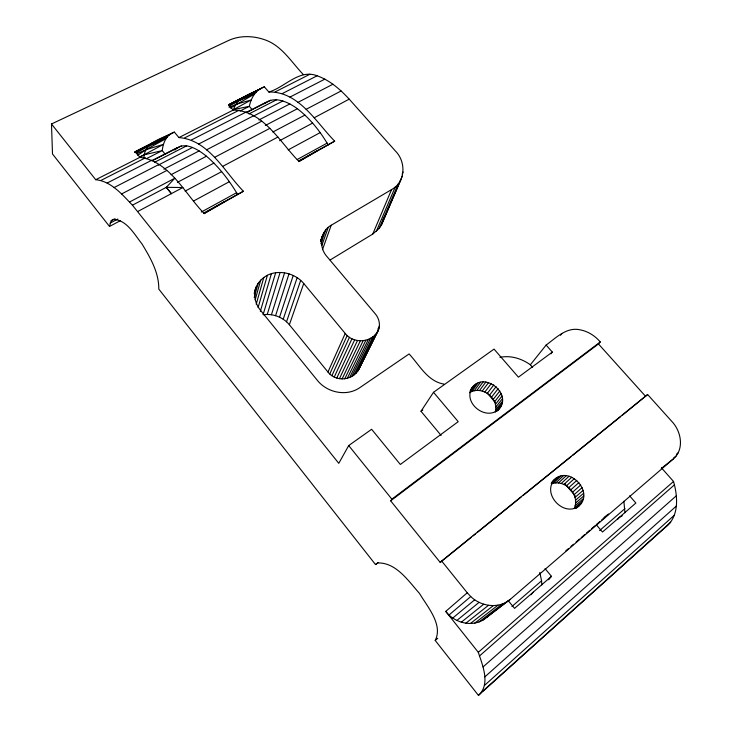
<?xml version="1.0" encoding="UTF-8"?>
<svg xmlns="http://www.w3.org/2000/svg" width="732" height="732" viewBox="0 0 732 732"><rect width="100%" height="100%" fill="white"/><g stroke="black" fill="none" stroke-linecap="round" stroke-linejoin="round"><path stroke-width="1.1" d="M378.051 330.919C371.71 342.851 353.419 344.132 345.22 333.444L303.743 283.476C296.972 275.452 286.047 271.371 275.662 272.762L263.072 314.751C272.789 313.333 283.083 317.148 289.369 324.743L327.954 372.03C335.677 382.26 352.943 380.631 358.817 369.376L378.051 330.919C380.786 325.328 379.24 318.475 375.296 313.872L327.25 256.905C318.658 247.873 319.756 231.376 331.221 225.246L391.565 189.597C405.848 182.03 406.187 161.534 395.289 150.883L349.21 99.149C340.206 89.368 329.83 80.291 317.121 75.789C299.178 68.716 284.794 87.41 268.845 92.022L264.353 86.852L228.64 104.813L233.142 110.102C263.2 110.532 279.963 142.237 298.5 161.003L298.812 161.562L334.68 141.148C316.297 122.528 298.857 91.28 268.845 92.022M624.936 512.739L623.884 501.264M497.623 410.679C515.044 394.813 482.544 368.965 470.987 389.351M501.932 403.799L495.289 412.052C499.334 398.281 481.665 384.913 469.56 392.709L475.773 384.181M120.249 220.744L109.507 226.453L111.154 220.817L112.948 219.426C126.526 219.38 134.413 234.496 141.953 243.866C150.252 257.545 159 272.606 158.789 289.085L375.516 564.564L377.63 562.972C396.039 562.24 408.502 581.08 419.5 593.451C427.223 606.471 443.308 624.689 435.201 640.436L478.444 695.4C490.742 684.31 482.617 665.47 478.307 652.313L445.751 611.394L467.245 592.783L441.652 561.005L647.61 394.53L671.875 421.476C681.163 431.203 684.585 448.981 673.559 458.735L510.277 599.343L486.533 617.497C474.446 628.074 454.938 623.682 445.751 611.394M171.526 193.788L166.292 187.346L132.428 205.189C122.235 194.602 111.301 181.289 95.718 179.715L51.487 123.983L228.604 40.461C239.657 35.429 252.522 35.639 263.904 39.482C281.5 45.036 291.254 61.991 303.322 74.554M143.911 157.966C144.048 143.289 159.878 139.08 170.684 133.956M575.755 508.383C598.474 494.933 567.767 461.261 551.974 482.123M582.452 501.237L574.327 508.145C580.229 494.914 565.104 478.627 551.525 483.889M383.175 220.085L383.568 218.054M478.444 695.4L665.269 527.424C679.342 516.755 677.914 496.671 673.522 481.464L661.444 467.84M254.224 293.797C255.569 282.817 264.746 273.997 275.662 272.762M254.224 297.467L258.186 283.22M255.166 299.873L260.72 280.082M256.2 304.247L263.822 277.41M258.103 307.522L267.418 275.259M260.327 311.375L271.398 273.704M267.235 314.44L280.1 272.469M256.301 286.734C253.052 294.511 255.084 303.652 260.327 310.057L317.386 380.402C327.149 392.59 346.273 396.799 359.522 387.85L409.087 353.949C419.381 364.893 427.552 381.418 443.949 384.09M271.435 314.742L284.583 272.835M275.58 315.666L288.994 273.832M279.542 317.166L293.23 275.452M283.22 319.225L297.165 277.638M286.532 321.769L300.696 280.338M289.369 324.743L303.743 283.476M320.799 241.267L323.773 232.813M320.845 241.606L321.604 239.456M320.881 243.674L325.749 229.903M321.833 245.403L328.247 227.359M322.455 249.694L331.221 225.246M358.817 369.376L378.938 328.586M330.132 259.988L372.762 234.048L379.185 228.402L381.445 224.916L402.252 176.229M372.762 234.048L391.565 189.597M376.275 231.477L395.262 186.953M402.152 174.115L403.048 172.02M379.185 228.402L398.318 183.787M381.445 224.916L400.669 180.182M327.954 372.03L345.22 333.444M329.793 373.97L347.188 335.503M331.916 375.644L349.457 337.278M252.128 109.58L249.328 106.314L233.59 109.59C236.884 97.338 250.234 94.08 260.144 88.975M334.259 377.017L351.973 338.742M336.784 378.051L354.663 339.84M339.41 378.709L357.472 340.563M554.27 479.954C541.634 494.484 564.784 518.229 579.442 505.446M342.073 378.984L360.318 340.874M344.717 378.874L363.127 340.783M347.27 378.38L365.844 340.279M349.667 377.511L368.379 339.383M351.845 376.285L370.694 338.12M354.087 374.775L373.064 336.546M377.877 329.162L379.405 326.115M355.99 373.238L375.077 334.954M357.582 371.417L376.751 333.06M472.222 387.658C462.011 403.259 487.494 422.465 499.608 408.218M471.353 537.288L440.234 562.451L390.659 500.825L598.465 343.967L600.258 341.945C595.18 335.924 588.226 331.44 580.449 329.903C566.788 326.545 556.073 337.818 546.127 345.065L552.331 352.083L518.412 377.163L494.036 349.1L433.518 392.297L458.223 421.669L400.331 464.472L371.636 429.281L348.707 445.559L338.779 463.338L132.428 205.189M441.122 435.421L420.992 411.256L433.518 392.297M470.109 390.861L473.824 385.746M390.659 500.825L391.867 499.16L600.258 341.945M471.783 391.538L478.023 382.992M474.226 390.769L480.503 382.223M476.834 390.43L483.147 381.884M479.524 390.531L485.874 381.994M482.214 391.071L488.61 382.543M484.849 392.032L491.282 383.522M487.329 393.377L493.807 384.886M489.598 395.088L496.113 386.615M491.602 397.092L498.144 388.655M493.258 399.361L499.837 390.952M494.539 401.804L501.146 393.432M495.408 404.375L502.033 396.03M495.82 406.983L502.463 398.675M532.585 367.336L530.352 364.783L546.127 345.065M495.784 409.572L502.427 401.292M497.001 411.064L500.99 406.132M560.465 335.265L561.883 333.508M548.643 579.771L551.461 576.322L545.066 568.627M550.94 353.776L552.331 352.083M617.918 519.125L619.364 517.368L622.255 515.758M531.02 594.796L533.198 592.179M95.718 179.715L139.922 157.325C169.733 161.287 184.839 193.651 203.734 213.021L204.063 213.598L243.408 191.244C224.66 172.166 208.876 139.977 178.91 137.579L174.372 132.108C166.374 134.496 163.035 143.005 162.248 150.609L165.084 154.068M170.876 192.983L166.292 187.346L174.756 178.269L129.573 201.986M264.353 86.852C255.834 89.606 251.021 97.96 249.328 106.314L240.252 110.935M174.902 150.051C183.952 140.141 198.363 149.685 206.47 156.218C219.088 167.033 229.281 180.411 237.754 194.648M440.234 562.451L441.652 561.005M552.349 481.857L556.183 478.234M551.196 483.477L552.724 482.031M551.48 483.449L558.406 476.916M553.145 483.303L560.877 476.047M622.511 415.081L647.61 394.53M555.762 482.891L563.53 475.626M558.479 482.946L566.284 475.69M561.215 483.468L569.066 476.221M264.6 103.633C274.463 95.261 288.472 102.242 297.393 108.729C310.057 118.502 320.159 131.238 328.201 144.991M563.905 484.438L571.793 477.209M566.458 485.838L574.391 478.618M568.819 487.613L576.789 480.43M482.342 691.53L670.713 522.209M484.529 685.381L674.529 515.035M570.905 489.726L578.911 482.571M484.804 676.908L676.505 505.913M572.662 492.105L580.714 484.987M483.083 666.916L676.386 495.729M574.053 494.704L582.123 487.622M479.652 655.817L674.447 484.84M478.307 652.313L673.522 481.464M575.013 497.431L583.12 490.385M551.461 576.322L514.55 608.374L508.099 600.45M511.915 606.499L541.57 580.815L539.804 572.406M599.59 530.572L624.982 508.584M575.535 500.221L583.66 493.212M486.533 617.497L491.538 613.196M565.809 550.839L568.371 548.634M570.933 546.429L573.495 544.224M576.066 542.009L579.479 539.072M581.19 537.599L584.612 534.653M586.314 533.189L589.736 530.243M591.447 528.769L594.869 525.832M596.571 524.359L599.993 521.413M601.704 519.94L608.539 514.056L604.12 517.524M575.599 502.985L583.724 496.012M575.187 505.656L583.322 498.712M449.045 614.971L470.749 596.553C481.061 606.618 498.959 609.198 510.277 599.343M575.471 508.319L581.153 503.497M435.201 640.436L437.754 638.267M452.797 618.018L474.729 599.773M456.905 620.452L479.085 602.344M473.128 535.851L475.8 533.692M477.575 532.256L521.147 497.037M522.923 495.601L570.942 456.777M572.717 455.341L620.736 416.526M461.279 622.218L483.706 604.211M676.414 454.243L678.18 452.834M673.504 458.113L676.148 456.018M661.261 468.462L673.559 458.735M465.79 623.261L488.473 605.327M375.516 564.564L378.215 562.46M470.328 623.563L493.267 605.657M474.784 623.115L497.961 605.199M479.048 621.926L502.427 603.973M482.992 620.031L506.571 601.997M420.992 411.256L422.803 409.957M137.689 155.33L146.153 149.621L165.807 138.769L134.633 152.283M230.406 108.08L254.333 94.154L229.07 104.905M298.812 161.562L316.755 150.984M204.063 213.598L223.763 202.023M136.06 153.134L148.44 145.997L167.646 136.619L151.378 143.408L134.624 152.046M229.052 106.158L238.925 100.449L256.548 91.857L242.429 97.621L229.244 104.429M201.263 212.06L236.646 192.681M297.256 159.485L327.167 143.097M203.734 213.021L243.408 191.244M298.5 161.003L334.68 141.148M233.59 109.59L251.204 99.945L236.043 104.283L229.089 107.403M193.889 200.852L229.391 181.664M288.198 149.886L320.213 132.584M185.123 191.116L221.677 171.617M279.587 140.718L312.665 123.068M137.698 211.521L182.881 187.52L166.292 187.346M222.665 166.384L277.913 137.04M314.202 117.751L349.21 99.149M111.154 220.817L115.098 218.731M110.001 223.178L117.852 219.024M177.382 182.36L213.936 163.08M272.871 131.998L304.96 115.07M214.54 157.389L269.806 128.384M306.122 109.324L341.158 90.933M171.05 174.71L206.47 156.218M265.332 125.474L297.393 108.729M228.64 104.813L258.597 89.752M139.922 157.325L135.365 151.716L169.339 134.633M163.84 169.202L199.159 150.911M258.881 119.984L289.863 103.935M121.622 193.934L166.731 170.51M206.47 149.877L261.672 121.21M297.961 102.379L332.969 84.198M139.373 157.343L163.428 144.369L146.153 149.621L136.82 153.848M114.073 187.566L159.054 164.425M198.674 144.039L253.739 115.711M289.945 97.091L324.88 79.111M158.35 165.048L192.525 147.461M254.013 115.821L282.9 100.952M154.699 162.22L186.697 145.824M248.889 113.963L276.65 99.735M107.137 183.037L151.908 160.162M191.363 140.013L246.217 111.996M282.296 93.568L317.121 75.789M151.917 160.601L177.236 147.663M245.925 112.563L266.091 102.26M152.503 160.637L181.307 145.915M246.382 112.655L270.721 100.22M100.97 180.411L145.485 157.792M184.72 137.854L239.3 110.12M275.205 91.884L309.874 74.271M146.537 158.606L162.248 150.609L144.396 154.763L139.409 157.087M178.91 137.579L233.142 110.102M135.365 151.716L174.372 132.108M242.429 97.621L246.657 95.755M151.378 143.408L155.065 141.816M499.91 357.344C510.515 355.112 521.678 358.561 530.352 364.783M467.245 592.783L470.749 596.553M598.465 343.967L645.633 396.396M629.621 495.857L635.87 503.03L602.491 532.018L596.187 524.634M487.146 392.947L495.262 402.435M564.93 483.825L575.196 495.82M348.707 445.559L391.867 499.16M109.507 226.453L52.503 153.985L51.487 123.983M541.57 580.815L541.817 584.923M322.382 236.024L320.918 240.242L322.382 236.024"/></g></svg>
